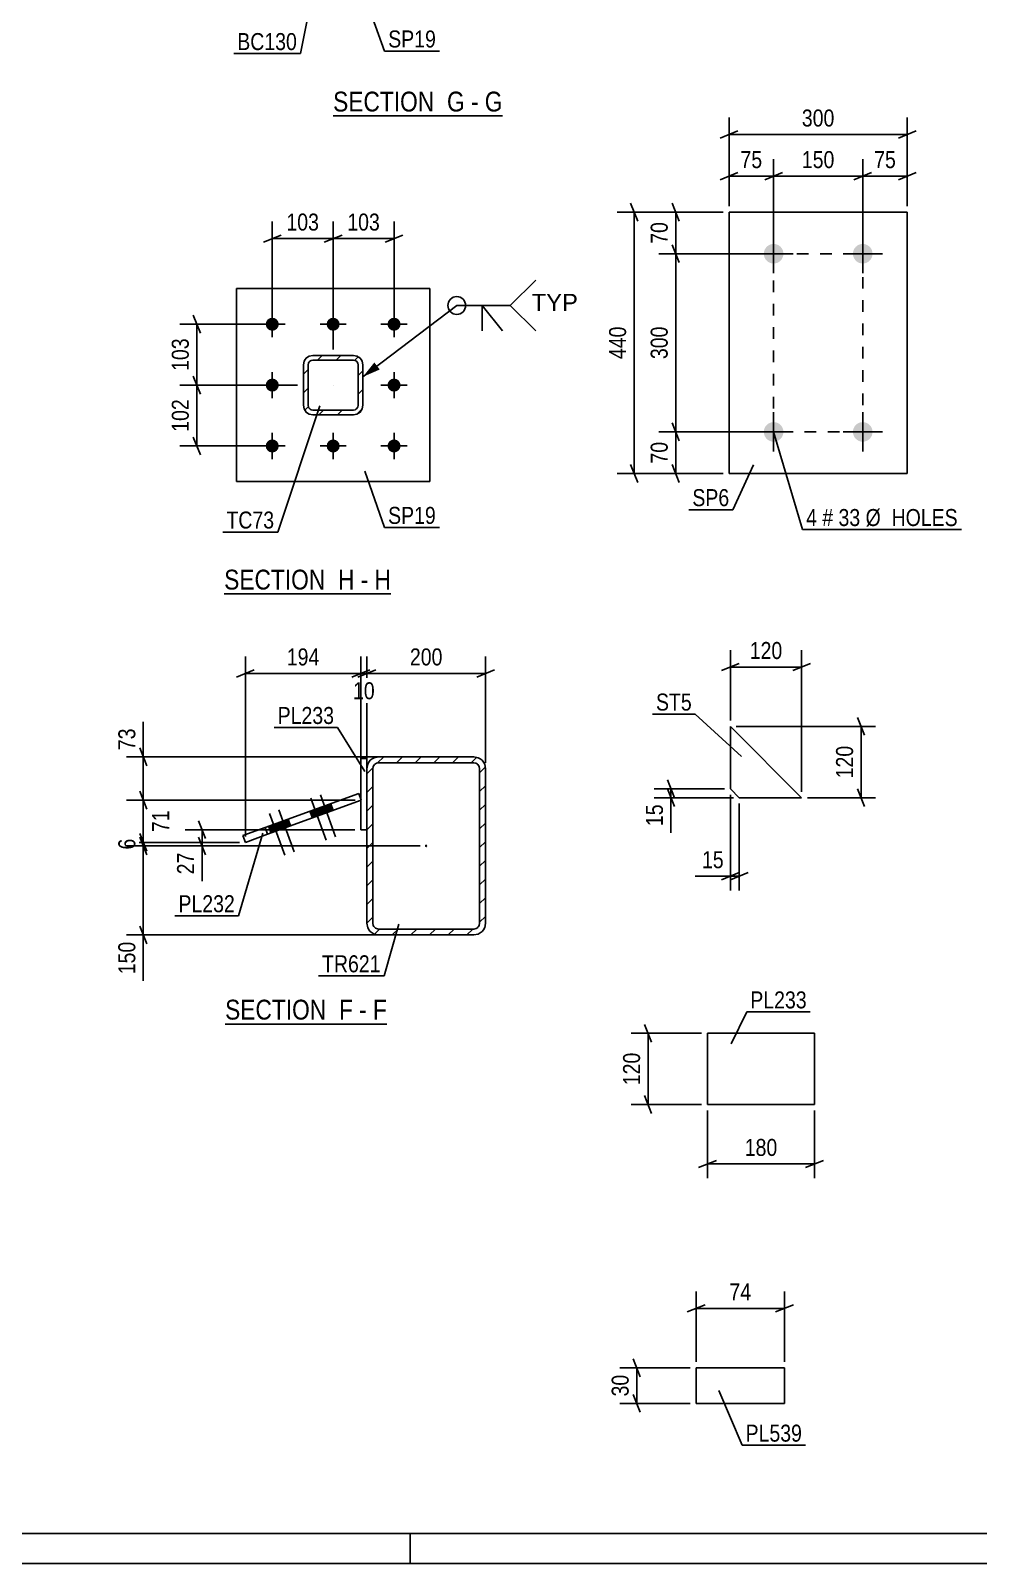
# Model space of a CAD drawing. Header units: millimetres. Extents: x 0 to 1189, y 0 to 841.
# Drawn here: x 285.1 to 444.6, y 0 to 258.1 of the extents above; entities that cross this region are included whole.
import ezdxf

# ---------------------------------------------------------------- set-up
doc = ezdxf.new("R2010")
doc.units = ezdxf.units.MM
doc.linetypes.add('DXK_LINE_DOT2', pattern=[3.9198, 1.9599, -1.9599])
doc.linetypes.add('DXK_LINE_DOT3', pattern=[5.9187, 2.979, -0.9799, 0.9799, -0.9799])
doc.styles.add('Arial', font='ARIAL.TTF', dxfattribs={"height": 0.2})
doc.styles.add('Arial Narrow', font='ARIALN.TTF', dxfattribs={"height": 0.2})

# ---------------------------------------------------------------- blocks, each defined once
blk = doc.blocks.new('Unknown-814734972-1132')
at = {"color": 5, "linetype": 'Continuous'}
for p, q in [((5, 5), (1184, 5)), ((349, 0), (349, 5)), ((0, 0), (1189, 0))]:
    blk.add_line(p, q, dxfattribs=at)
blk = doc.blocks.new('Unknown-814734972-20 - 2214')
at = {"color": 6, "linetype": 'Continuous'}
blk.add_line((336.02, 243.71), (364.53, 243.71), dxfattribs=at)
at = {"color": 0, "linetype": 'Continuous'}
blk.add_wipeout([(354.13, 244.46), (354.13, 247.96), (336.02, 247.96), (336.02, 244.46)], dxfattribs=at)
at = {"color": 7, "linetype": 'Continuous', "style": 'Arial Narrow'}
blk.add_text('SECTION ', height=3.34, dxfattribs=at).set_placement((336.02, 244.46))
at = {"color": 0, "linetype": 'Continuous'}
blk.add_wipeout([(358.17, 244.46), (358.17, 247.96), (355.18, 247.96), (355.18, 244.46)], dxfattribs=at)
at = {"color": 7, "linetype": 'Continuous', "style": 'Arial Narrow'}
blk.add_text('G', height=3.34, dxfattribs=at).set_placement((355.18, 244.46))
at = {"color": 0, "linetype": 'Continuous'}
blk.add_wipeout([(360.49, 244.46), (360.49, 247.96), (359.22, 247.96), (359.22, 244.46)], dxfattribs=at)
blk.add_wipeout([(364.53, 244.46), (364.53, 247.96), (361.54, 247.96), (361.54, 244.46)], dxfattribs=at)
at = {"color": 7, "linetype": 'Continuous', "style": 'Arial Narrow'}
for s, p in [('G', (361.54, 244.46)), ('-', (359.22, 244.46))]:
    blk.add_text(s, height=3.34, dxfattribs=at).set_placement(p)
blk = doc.blocks.new('Unknown-814734972-21 - 1928')
at = {"color": 6, "linetype": 'Continuous'}
blk.add_line((317.68, 163.22), (345.75, 163.22), dxfattribs=at)
at = {"color": 0, "linetype": 'Continuous'}
blk.add_wipeout([(335.79, 163.97), (335.79, 167.47), (317.68, 167.47), (317.68, 163.97)], dxfattribs=at)
at = {"color": 7, "linetype": 'Continuous', "style": 'Arial Narrow'}
blk.add_text('SECTION ', height=3.34, dxfattribs=at).set_placement((317.68, 163.97))
at = {"color": 0, "linetype": 'Continuous'}
blk.add_wipeout([(339.6, 163.97), (339.6, 167.47), (336.84, 167.47), (336.84, 163.97)], dxfattribs=at)
at = {"color": 7, "linetype": 'Continuous', "style": 'Arial Narrow'}
blk.add_text('H', height=3.34, dxfattribs=at).set_placement((336.84, 163.97))
at = {"color": 0, "linetype": 'Continuous'}
blk.add_wipeout([(341.93, 163.97), (341.93, 167.47), (340.65, 167.47), (340.65, 163.97)], dxfattribs=at)
blk.add_wipeout([(345.75, 163.97), (345.75, 167.47), (342.98, 167.47), (342.98, 163.97)], dxfattribs=at)
at = {"color": 7, "linetype": 'Continuous', "style": 'Arial Narrow'}
for s, p in [('-', (340.65, 163.97)), ('H', (342.98, 163.97))]:
    blk.add_text(s, height=3.34, dxfattribs=at).set_placement(p)
blk = doc.blocks.new('Unknown-814734972-34 - 37084')
at = {"color": 6, "linetype": 'Continuous'}
blk.add_line((317.84, 90.81), (345.06, 90.81), dxfattribs=at)
at = {"color": 0, "linetype": 'Continuous'}
blk.add_wipeout([(335.95, 91.56), (335.95, 95.06), (317.84, 95.06), (317.84, 91.56)], dxfattribs=at)
at = {"color": 7, "linetype": 'Continuous', "style": 'Arial Narrow'}
blk.add_text('SECTION ', height=3.34, dxfattribs=at).set_placement((317.84, 91.56))
at = {"color": 0, "linetype": 'Continuous'}
blk.add_wipeout([(339.34, 91.56), (339.34, 95.06), (337, 95.06), (337, 91.56)], dxfattribs=at)
blk.add_wipeout([(341.67, 91.56), (341.67, 95.06), (340.39, 95.06), (340.39, 91.56)], dxfattribs=at)
at = {"color": 7, "linetype": 'Continuous', "style": 'Arial Narrow'}
blk.add_text('F', height=3.34, dxfattribs=at).set_placement((337, 91.56))
at = {"color": 0, "linetype": 'Continuous'}
blk.add_wipeout([(345.06, 91.56), (345.06, 95.06), (342.72, 95.06), (342.72, 91.56)], dxfattribs=at)
at = {"color": 7, "linetype": 'Continuous', "style": 'Arial Narrow'}
for s, p in [('-', (340.39, 91.56)), ('F', (342.72, 91.56))]:
    blk.add_text(s, height=3.34, dxfattribs=at).set_placement(p)
blk = doc.blocks.new('Bolt-814734972-1941 - 1928')
at = {"linetype": 'Continuous'}
for points in [[(325.77, 207.54, -1), (325.77, 209.74, -1)], [(336.02, 207.54, -1), (336.02, 209.74, -1)], [(346.27, 207.54, -1), (346.27, 209.74, -1)], [(325.77, 197.29, -1), (325.77, 199.49, -1)], [(346.27, 197.29, -1), (346.27, 199.49, -1)], [(325.77, 187.04, -1), (325.77, 189.24, -1)], [(336.02, 187.04, -1), (336.02, 189.24, -1)], [(346.27, 187.04, -1), (346.27, 189.24, -1)]]:
    blk.add_hatch(color=1, dxfattribs=at).paths.add_polyline_path(points)
at = {"color": 1, "linetype": 'Continuous'}
for p, q in [((325.77, 210.84), (325.77, 206.44)), ((336.02, 210.84), (336.02, 206.44)), ((346.27, 210.84), (346.27, 206.44)), ((327.97, 208.64), (323.57, 208.64)), ((338.22, 208.64), (333.82, 208.64)), ((348.47, 208.64), (344.07, 208.64)), ((325.77, 200.59), (325.77, 196.19)), ((346.27, 200.59), (346.27, 196.19)), ((327.97, 198.39), (323.57, 198.39)), ((348.47, 198.39), (344.07, 198.39)), ((325.77, 190.34), (325.77, 185.94)), ((336.02, 190.34), (336.02, 185.94)), ((346.27, 190.34), (346.27, 185.94)), ((327.97, 188.14), (323.57, 188.14)), ((338.22, 188.14), (333.82, 188.14)), ((348.47, 188.14), (344.07, 188.14))]:
    blk.add_line(p, q, dxfattribs=at)
blk = doc.blocks.new('Part-814734972-2082 - 1928')
at = {"linetype": 'Continuous'}
h = blk.add_hatch(dxfattribs=at)
h.set_pattern_fill('', scale=0.7, style=0, pattern_type=0)
h.set_pattern_definition([(45, (340.0335, 193.5148), (-1.57154, 1.57154), [])])
h.paths.add_polyline_path([(339.42, 193.39), (340.03, 193.51), (340.55, 193.86), (340.9, 194.38), (341.02, 194.99), (341.02, 201.79), (340.9, 202.41), (340.55, 202.92), (340.03, 203.27), (339.42, 203.39), (332.62, 203.39), (332.01, 203.27), (331.49, 202.92), (331.14, 202.41), (331.02, 201.79), (331.02, 194.99), (331.14, 194.38), (331.49, 193.86), (332.01, 193.51), (332.62, 193.39)])
h.paths.add_polyline_path([(332.62, 194.19), (332.32, 194.25), (332.06, 194.43), (331.88, 194.69), (331.82, 194.99), (331.82, 201.79), (331.88, 202.1), (332.06, 202.36), (332.32, 202.53), (332.62, 202.59), (339.42, 202.59), (339.73, 202.53), (339.99, 202.36), (340.16, 202.1), (340.22, 201.79), (340.22, 194.99), (340.16, 194.69), (339.99, 194.43), (339.73, 194.25), (339.42, 194.19)])
at = {"color": 7, "linetype": 'DXK_LINE_DOT2'}
for p, q in [((331.02, 201.79), (331.14, 202.41)), ((331.02, 194.99), (331.02, 201.79)), ((331.88, 202.1), (331.82, 201.79)), ((331.82, 194.99), (331.82, 201.79)), ((332.01, 203.27), (332.62, 203.39)), ((332.62, 202.59), (332.32, 202.53)), ((332.62, 203.39), (339.42, 203.39)), ((332.62, 202.59), (339.42, 202.59)), ((339.42, 203.39), (340.03, 203.27)), ((339.73, 202.53), (339.42, 202.59)), ((340.22, 201.79), (340.16, 202.1)), ((340.22, 194.99), (340.22, 201.79)), ((340.9, 202.41), (341.02, 201.79)), ((341.02, 194.99), (341.02, 201.79)), ((331.14, 194.38), (331.02, 194.99)), ((331.82, 194.99), (331.88, 194.69)), ((332.32, 194.25), (332.62, 194.19)), ((332.62, 194.19), (339.42, 194.19)), ((339.42, 194.19), (339.73, 194.25)), ((340.16, 194.69), (340.22, 194.99)), ((341.02, 194.99), (340.9, 194.38)), ((332.62, 193.39), (332.01, 193.51)), ((332.62, 193.39), (339.42, 193.39)), ((340.03, 193.51), (339.42, 193.39))]:
    blk.add_line(p, q, dxfattribs=at)
at = {"color": 2, "linetype": 'Continuous'}
for p, q in [((331.14, 202.41), (331.02, 201.79)), ((331.02, 194.99), (331.02, 201.79)), ((331.82, 201.79), (331.88, 202.1)), ((331.82, 194.99), (331.82, 201.79)), ((332.62, 203.39), (332.01, 203.27)), ((332.32, 202.53), (332.62, 202.59)), ((332.62, 203.39), (339.42, 203.39)), ((332.62, 202.59), (339.42, 202.59)), ((340.03, 203.27), (339.42, 203.39)), ((339.42, 202.59), (339.73, 202.53)), ((340.16, 202.1), (340.22, 201.79)), ((340.22, 194.99), (340.22, 201.79)), ((341.02, 201.79), (340.9, 202.41)), ((341.02, 194.99), (341.02, 201.79)), ((331.02, 194.99), (331.14, 194.38)), ((331.88, 194.69), (331.82, 194.99)), ((332.62, 194.19), (332.32, 194.25)), ((332.62, 194.19), (339.42, 194.19)), ((339.73, 194.25), (339.42, 194.19)), ((340.22, 194.99), (340.16, 194.69)), ((340.9, 194.38), (341.02, 194.99)), ((332.01, 193.51), (332.62, 193.39)), ((332.62, 193.39), (339.42, 193.39)), ((339.42, 193.39), (340.03, 193.51))]:
    blk.add_line(p, q, dxfattribs=at)
at = {"color": 7, "linetype": 'DXK_LINE_DOT3'}
blk.add_line((336.02, 198.39), (336.02, 198.39), dxfattribs=at)
at = {"color": 7, "linetype": 'DXK_LINE_DOT2'}
for centre, radius, start, end in [((332.62, 201.79), 1.6, 112.5, 157.5), ((332.62, 201.79), 0.8, 112.5, 157.5), ((339.42, 201.79), 0.8, 22.5, 67.5), ((339.42, 201.79), 1.6, 22.5, 67.5), ((332.62, 194.99), 1.6, 202.5, 247.5), ((332.62, 194.99), 0.8, 202.5, 247.5), ((339.42, 194.99), 0.8, 292.5, 337.5), ((339.42, 194.99), 1.6, 292.5, 337.5)]:
    blk.add_arc(centre, radius, start, end, dxfattribs=at)
at = {"color": 2, "linetype": 'Continuous'}
for centre, radius, start, end in [((332.62, 201.79), 1.6, 112.5, 157.5), ((332.62, 201.79), 0.8, 112.5, 157.5), ((339.42, 201.79), 0.8, 22.5, 67.5), ((339.42, 201.79), 1.6, 22.5, 67.5), ((332.62, 194.99), 1.6, 202.5, 247.5), ((332.62, 194.99), 0.8, 202.5, 247.5), ((339.42, 194.99), 0.8, 292.5, 337.5), ((339.42, 194.99), 1.6, 292.5, 337.5)]:
    blk.add_arc(centre, radius, start, end, dxfattribs=at)
blk = doc.blocks.new('Part-814734972-2054 - 1928')
at = {"color": 2, "linetype": 'Continuous'}
for p, q in [((352.27, 214.64), (319.77, 214.64)), ((319.77, 214.64), (319.77, 182.14)), ((352.27, 214.64), (352.27, 182.14)), ((352.27, 182.14), (319.77, 182.14))]:
    blk.add_line(p, q, dxfattribs=at)
blk = doc.blocks.new('Part-814734972-37217 - 37084')
at = {"linetype": 'Continuous'}
h = blk.add_hatch(dxfattribs=at)
h.set_pattern_fill('', scale=0.7, style=0, pattern_type=0)
h.set_pattern_definition([(45, (341.6846, 107.798), (-1.57154, 1.57154), [])])
h.paths.add_polyline_path([(341.68, 133.8), (341.68, 107.8), (341.84, 107.03), (342.27, 106.38), (342.92, 105.95), (343.68, 105.8), (359.68, 105.8), (360.45, 105.95), (361.1, 106.38), (361.53, 107.03), (361.68, 107.8), (361.68, 133.8), (361.53, 134.56), (361.1, 135.21), (360.45, 135.65), (359.68, 135.8), (343.68, 135.8), (342.92, 135.65), (342.27, 135.21), (341.84, 134.56)])
h.paths.add_polyline_path([(342.98, 134.51), (343.3, 134.72), (343.68, 134.8), (359.68, 134.8), (360.07, 134.72), (360.39, 134.51), (360.61, 134.18), (360.68, 133.8), (360.68, 107.8), (360.61, 107.42), (360.39, 107.09), (360.07, 106.87), (359.68, 106.8), (343.68, 106.8), (343.3, 106.87), (342.98, 107.09), (342.76, 107.42), (342.68, 107.8), (342.68, 133.8), (342.76, 134.18)])
blk.add_hatch(color=30, dxfattribs=at).paths.add_polyline_path([(351.68, 120.7, -1), (351.68, 120.9, -1)])
at = {"color": 2, "linetype": 'Continuous'}
for p, q in [((341.84, 134.56), (341.68, 133.8)), ((343.68, 135.8), (342.92, 135.65)), ((343.3, 134.72), (343.68, 134.8)), ((343.68, 135.8), (359.68, 135.8)), ((343.68, 134.8), (359.68, 134.8)), ((360.45, 135.65), (359.68, 135.8)), ((359.68, 134.8), (360.07, 134.72)), ((361.68, 133.8), (361.53, 134.56)), ((341.68, 107.8), (341.68, 133.8)), ((342.68, 133.8), (342.76, 134.18)), ((342.68, 107.8), (342.68, 133.8)), ((360.61, 134.18), (360.68, 133.8)), ((360.68, 107.8), (360.68, 133.8)), ((361.68, 107.8), (361.68, 133.8)), ((341.68, 107.8), (341.84, 107.03)), ((342.76, 107.42), (342.68, 107.8)), ((342.92, 105.95), (343.68, 105.8)), ((343.68, 106.8), (343.3, 106.87)), ((343.68, 106.8), (359.68, 106.8)), ((360.07, 106.87), (359.68, 106.8)), ((359.68, 105.8), (360.45, 105.95)), ((360.68, 107.8), (360.61, 107.42)), ((361.53, 107.03), (361.68, 107.8)), ((343.68, 105.8), (359.68, 105.8))]:
    blk.add_line(p, q, dxfattribs=at)
at = {"color": 7, "linetype": 'DXK_LINE_DOT3'}
blk.add_line((351.68, 120.8), (351.68, 120.8), dxfattribs=at)
at = {"color": 30, "linetype": 'DXK_LINE_DOT3'}
blk.add_line((351.68, 120.8), (351.68, 120.8), dxfattribs=at)
at = {"color": 30, "linetype": 'Continuous'}
blk.add_circle((351.68, 120.8), 0.1, dxfattribs=at)
at = {"color": 2, "linetype": 'Continuous'}
for centre, radius, start, end in [((343.68, 133.8), 2, 112.5, 157.5), ((343.68, 133.8), 1, 112.5, 157.5), ((359.68, 133.8), 1, 22.5, 67.5), ((359.68, 133.8), 2, 22.5, 67.5), ((343.68, 107.8), 2, 202.5, 247.5), ((343.68, 107.8), 1, 202.5, 247.5), ((359.68, 107.8), 1, 292.5, 337.5), ((359.68, 107.8), 2, 292.5, 337.5)]:
    blk.add_arc(centre, radius, start, end, dxfattribs=at)
blk = doc.blocks.new('Part-814734972-37177 - 37084')
at = {"color": 2, "linetype": 'Continuous'}
for p, q in [((341.68, 135.53), (340.68, 135.53)), ((340.68, 135.53), (340.68, 123.53)), ((341.68, 133.8), (341.68, 135.53)), ((340.68, 123.53), (341.68, 123.53))]:
    blk.add_line(p, q, dxfattribs=at)
at = {"color": 7, "linetype": 'DXK_LINE_DOT2'}
blk.add_line((341.68, 123.53), (341.68, 133.8), dxfattribs=at)
blk = doc.blocks.new('Part-814734972-37223 - 37084')
at = {"color": 2, "linetype": 'Continuous'}
for p, q in [((324.56, 123.89), (340.32, 129.62)), ((340.32, 129.62), (340.74, 128.49)), ((340.74, 128.49), (324.98, 122.76)), ((320.84, 122.53), (324.56, 123.89)), ((324.98, 122.76), (324.56, 123.89)), ((321.25, 121.4), (320.84, 122.53)), ((324.98, 122.76), (321.25, 121.4))]:
    blk.add_line(p, q, dxfattribs=at)
at = {"color": 7, "linetype": 'DXK_LINE_DOT2'}
blk.add_line((336.04, 126.78), (335.63, 127.91), dxfattribs=at)
blk = doc.blocks.new('Bolt-814734972-37251 - 37084')
at = {"linetype": 'Continuous'}
for points in [[(332.52, 125.5), (334.21, 126.12), (333.8, 127.25), (332.11, 126.63)], [(334.11, 126.08), (335.81, 126.7), (335.4, 127.83), (333.7, 127.21)], [(325.56, 122.97), (327.25, 123.59), (326.84, 124.71), (325.15, 124.1)], [(327.15, 123.55), (328.84, 124.17), (328.43, 125.29), (326.74, 124.68)]]:
    blk.add_hatch(color=1, dxfattribs=at).paths.add_polyline_path(points)
at = {"color": 1, "linetype": 'Continuous'}
for p, q in [((333.87, 129.4), (336.43, 122.35)), ((326.9, 126.87), (329.47, 119.82)), ((332.11, 126.63), (332.52, 125.5)), ((332.27, 128.82), (334.84, 121.77)), ((333.7, 127.21), (334.11, 126.08)), ((333.8, 127.25), (334.21, 126.12)), ((335.4, 127.83), (335.81, 126.7)), ((325.15, 124.1), (325.56, 122.97)), ((325.31, 126.28), (327.87, 119.24)), ((326.74, 124.68), (327.15, 123.55)), ((326.84, 124.71), (327.25, 123.59)), ((328.43, 125.29), (328.84, 124.17))]:
    blk.add_line(p, q, dxfattribs=at)
blk = doc.blocks.new('Part-814734972-31524 - 31523')
at = {"color": 2, "linetype": 'Continuous'}
for p, q in [((402.66, 183.51), (402.66, 227.51)), ((402.66, 227.51), (432.66, 227.51)), ((432.66, 227.51), (432.66, 183.51)), ((432.66, 183.51), (402.66, 183.51))]:
    blk.add_line(p, q, dxfattribs=at)
blk = doc.blocks.new('Bolt-814734972-31525 - 31523')
at = {"linetype": 'Continuous'}
for points in [[(410.16, 222.16, -1), (410.16, 218.86, -1)], [(425.16, 222.16, -1), (425.16, 218.86, -1)], [(410.16, 192.16, -1), (410.16, 188.86, -1)], [(425.16, 192.16, -1), (425.16, 188.86, -1)]]:
    blk.add_hatch(color=1, dxfattribs=at).paths.add_polyline_path(points)
at = {"color": 1, "linetype": 'Continuous'}
for p, q in [((410.16, 223.81), (410.16, 217.21)), ((425.16, 223.81), (425.16, 217.21)), ((406.86, 220.51), (413.46, 220.51)), ((421.86, 220.51), (428.46, 220.51)), ((410.16, 193.81), (410.16, 187.21)), ((425.16, 193.81), (425.16, 187.21)), ((406.86, 190.51), (413.46, 190.51)), ((421.86, 190.51), (428.46, 190.51))]:
    blk.add_line(p, q, dxfattribs=at)
blk = doc.blocks.new('Part-814734972-31542 - 31541')
at = {"color": 2, "linetype": 'Continuous'}
for p, q in [((402.88, 140.92), (402.88, 130.42)), ((402.88, 140.92), (414.88, 128.92)), ((402.88, 130.42), (404.38, 128.92)), ((404.38, 128.92), (414.88, 128.92))]:
    blk.add_line(p, q, dxfattribs=at)
blk = doc.blocks.new('Part-814734972-31580 - 31579')
at = {"color": 2, "linetype": 'Continuous'}
for p, q in [((399.03, 77.25), (399.03, 89.25)), ((399.03, 89.25), (417.05, 89.25)), ((417.05, 89.25), (417.05, 77.25)), ((417.05, 77.25), (399.03, 77.25))]:
    blk.add_line(p, q, dxfattribs=at)
blk = doc.blocks.new('Part-814734972-31610 - 31609')
at = {"color": 2, "linetype": 'Continuous'}
for p, q in [((397.11, 32.93), (397.11, 26.93)), ((397.11, 32.93), (411.99, 32.93)), ((411.99, 32.93), (411.99, 26.93)), ((397.11, 26.93), (411.99, 26.93))]:
    blk.add_line(p, q, dxfattribs=at)
blk = doc.blocks.new('Rectangle-814734972-34074 - 31523')
at = {"color": 1, "linetype": 'DXK_LINE_DOT2'}
blk.add_lwpolyline([(410.16, 220.51), (425.16, 220.51), (425.16, 190.51), (410.16, 190.51), (410.16, 220.51)], close=True, dxfattribs=at)
blk = doc.blocks.new('StraightDimension-814734972-28722 - 1928')
at = {"color": 7, "linetype": 'Continuous'}
for p, q in [((325.77, 209.64), (325.77, 225.91)), ((336.02, 204.39), (336.02, 225.91)), ((324.27, 222.46), (327.27, 223.66)), ((325.77, 223.06), (336.02, 223.06)), ((337.52, 223.66), (334.52, 222.46))]:
    blk.add_line(p, q, dxfattribs=at)
at = {"color": 0}
blk.add_wipeout([(334.24, 223.81), (334.24, 228.01), (327.55, 228.01), (327.55, 223.81)], dxfattribs=at)
at = {"color": 3, "style": 'Arial Narrow'}
blk.add_text('103', height=2.863, dxfattribs=at).set_placement((328.15, 224.41))
blk = doc.blocks.new('StraightDimension-814734972-28714 - 1928')
at = {"color": 7, "linetype": 'Continuous'}
for p, q in [((312.47, 210.14), (313.67, 207.14)), ((324.77, 208.64), (310.22, 208.64)), ((313.07, 198.39), (313.07, 208.64)), ((313.67, 196.89), (312.47, 199.89)), ((330.02, 198.39), (310.22, 198.39))]:
    blk.add_line(p, q, dxfattribs=at)
at = {"color": 0}
blk.add_wipeout([(312.32, 206.86), (308.12, 206.86), (308.12, 200.18), (312.32, 200.18)], dxfattribs=at)
at = {"color": 3, "style": 'Arial Narrow'}
blk.add_text('103', height=2.863, rotation=90.0002, dxfattribs=at).set_placement((311.72, 200.78))
blk = doc.blocks.new('StraightDimension-814734972-28715 - 1928')
at = {"color": 7, "linetype": 'Continuous'}
for p, q in [((312.47, 199.89), (313.67, 196.89)), ((330.02, 198.39), (310.22, 198.39)), ((313.07, 188.14), (313.07, 198.39)), ((313.67, 186.64), (312.47, 189.64)), ((324.77, 188.14), (310.22, 188.14))]:
    blk.add_line(p, q, dxfattribs=at)
at = {"color": 0}
blk.add_wipeout([(312.32, 196.61), (308.12, 196.61), (308.12, 189.93), (312.32, 189.93)], dxfattribs=at)
at = {"color": 3, "style": 'Arial Narrow'}
blk.add_text('102', height=2.863, rotation=90.0002, dxfattribs=at).set_placement((311.72, 190.53))
blk = doc.blocks.new('StraightDimension-814734972-28721 - 1928')
at = {"color": 7, "linetype": 'Continuous'}
for p, q in [((336.02, 204.39), (336.02, 225.91)), ((346.27, 209.64), (346.27, 225.91)), ((334.52, 222.46), (337.52, 223.66)), ((336.02, 223.06), (346.27, 223.06)), ((347.77, 223.66), (344.77, 222.46))]:
    blk.add_line(p, q, dxfattribs=at)
at = {"color": 0}
blk.add_wipeout([(344.49, 223.81), (344.49, 228.01), (337.8, 228.01), (337.8, 223.81)], dxfattribs=at)
at = {"color": 3, "style": 'Arial Narrow'}
blk.add_text('103', height=2.863, dxfattribs=at).set_placement((338.4, 224.41))
blk = doc.blocks.new('StraightDimension-814734972-37432 - 37084')
at = {"color": 7, "linetype": 'Continuous'}
for p, q in [((303.47, 137.3), (304.67, 134.3)), ((348.58, 135.8), (301.22, 135.8)), ((304.07, 128.49), (304.07, 135.8)), ((304.67, 126.99), (303.47, 129.99)), ((339.74, 128.49), (301.22, 128.49))]:
    blk.add_line(p, q, dxfattribs=at)
at = {"color": 0}
blk.add_wipeout([(303.32, 141.18), (299.12, 141.18), (299.12, 136.32), (303.32, 136.32)], dxfattribs=at)
at = {"color": 7, "linetype": 'Continuous'}
blk.add_line((304.07, 135.8), (304.07, 141.7), dxfattribs=at)
blk.add_line((304.07, 135.8), (304.07, 141.7), dxfattribs=at)
at = {"color": 3, "style": 'Arial Narrow'}
blk.add_text('73', height=2.863, rotation=90.0002, dxfattribs=at).set_placement((302.72, 136.92))
blk = doc.blocks.new('StraightDimension-814734972-37299 - 37084')
at = {"color": 7, "linetype": 'Continuous'}
for p, q in [((341.68, 134.8), (341.68, 152.69)), ((361.68, 134.8), (361.68, 152.69)), ((343.18, 150.44), (340.18, 149.24)), ((341.68, 149.84), (361.68, 149.84)), ((360.18, 149.24), (363.18, 150.44))]:
    blk.add_line(p, q, dxfattribs=at)
at = {"color": 0}
blk.add_wipeout([(355.03, 150.59), (355.03, 154.79), (348.34, 154.79), (348.34, 150.59)], dxfattribs=at)
at = {"color": 3, "style": 'Arial Narrow'}
blk.add_text('200', height=2.863, dxfattribs=at).set_placement((348.94, 151.19))
blk = doc.blocks.new('StraightDimension-814734972-37300 - 37084')
at = {"color": 7, "linetype": 'Continuous'}
for p, q in [((339.18, 149.24), (342.18, 150.44)), ((343.18, 150.44), (340.18, 149.24)), ((340.68, 129.63), (340.68, 152.24)), ((340.68, 149.84), (341.68, 149.84)), ((341.68, 134.8), (341.68, 152.24))]:
    blk.add_line(p, q, dxfattribs=at)
at = {"color": 0}
blk.add_wipeout([(343.61, 144.89), (343.61, 149.09), (338.76, 149.09), (338.76, 144.89)], dxfattribs=at)
at = {"color": 3, "style": 'Arial Narrow'}
blk.add_text('10', height=2.863, dxfattribs=at).set_placement((339.36, 145.49))
blk = doc.blocks.new('StraightDimension-814734972-37301 - 37084')
at = {"color": 7, "linetype": 'Continuous'}
for p, q in [((321.25, 122.4), (321.25, 152.69)), ((340.68, 129.63), (340.68, 152.69)), ((322.75, 150.44), (319.75, 149.24)), ((321.25, 149.84), (340.68, 149.84)), ((339.18, 149.24), (342.18, 150.44))]:
    blk.add_line(p, q, dxfattribs=at)
at = {"color": 0}
blk.add_wipeout([(334.31, 150.59), (334.31, 154.79), (327.62, 154.79), (327.62, 150.59)], dxfattribs=at)
at = {"color": 3, "style": 'Arial Narrow'}
blk.add_text('194', height=2.863, dxfattribs=at).set_placement((328.22, 151.19))
blk = doc.blocks.new('StraightDimension-814734972-37433 - 37084')
at = {"color": 7, "linetype": 'Continuous'}
for p, q in [((303.47, 129.99), (304.67, 126.99)), ((339.74, 128.49), (301.67, 128.49)), ((304.07, 121.4), (304.07, 128.49)), ((320.25, 121.4), (301.67, 121.4)), ((304.67, 119.9), (303.47, 122.9))]:
    blk.add_line(p, q, dxfattribs=at)
at = {"color": 0}
blk.add_wipeout([(309.02, 127.38), (304.82, 127.38), (304.82, 122.52), (309.02, 122.52)], dxfattribs=at)
at = {"color": 3, "style": 'Arial Narrow'}
blk.add_text('71', height=2.863, rotation=90.0002, dxfattribs=at).set_placement((308.42, 123.12))
blk = doc.blocks.new('StraightDimension-814734972-37434 - 37084')
at = {"color": 7, "linetype": 'Continuous'}
for p, q in [((320.25, 121.4), (301.22, 121.4)), ((303.47, 122.9), (304.67, 119.9)), ((304.67, 119.3), (303.47, 122.3)), ((304.07, 120.8), (304.07, 121.4)), ((350.68, 120.8), (301.22, 120.8))]:
    blk.add_line(p, q, dxfattribs=at)
at = {"color": 0}
blk.add_wipeout([(303.32, 122.61), (299.12, 122.61), (299.12, 119.59), (303.32, 119.59)], dxfattribs=at)
at = {"color": 3, "style": 'Arial Narrow'}
blk.add_text('6', height=2.86, rotation=90.0002, dxfattribs=at).set_placement((302.72, 120.19))
blk = doc.blocks.new('StraightDimension-814734972-37435 - 37084')
at = {"color": 7, "linetype": 'Continuous'}
for p, q in [((304.67, 119.3), (303.47, 122.3)), ((350.68, 120.8), (301.22, 120.8)), ((304.07, 105.8), (304.07, 120.8)), ((303.47, 107.3), (304.67, 104.3)), ((345.49, 105.8), (301.22, 105.8))]:
    blk.add_line(p, q, dxfattribs=at)
at = {"color": 0}
blk.add_wipeout([(303.32, 105.27), (299.12, 105.27), (299.12, 98.59), (303.32, 98.59)], dxfattribs=at)
at = {"color": 7, "linetype": 'Continuous'}
blk.add_line((304.07, 105.8), (304.07, 98.06), dxfattribs=at)
blk.add_line((304.07, 105.8), (304.07, 98.06), dxfattribs=at)
at = {"color": 3, "style": 'Arial Narrow'}
blk.add_text('150', height=2.863, rotation=90.0002, dxfattribs=at).set_placement((302.72, 99.19))
blk = doc.blocks.new('StraightDimension-814734972-37531 - 37084')
at = {"color": 7, "linetype": 'Continuous'}
for p, q in [((313.36, 125.03), (314.56, 122.03)), ((339.68, 123.53), (311.11, 123.53)), ((314.56, 119.3), (313.36, 122.3)), ((313.96, 120.8), (313.96, 123.53)), ((350.68, 120.8), (311.11, 120.8))]:
    blk.add_line(p, q, dxfattribs=at)
at = {"color": 0}
blk.add_wipeout([(313.21, 120.27), (309.01, 120.27), (309.01, 115.42), (313.21, 115.42)], dxfattribs=at)
at = {"color": 7, "linetype": 'Continuous'}
blk.add_line((313.96, 120.8), (313.96, 114.89), dxfattribs=at)
blk.add_line((313.96, 120.8), (313.96, 114.89), dxfattribs=at)
at = {"color": 3, "style": 'Arial Narrow'}
blk.add_text('27', height=2.863, rotation=90.0002, dxfattribs=at).set_placement((312.61, 116.02))
blk = doc.blocks.new('StraightDimension-814734972-31957 - 31523')
at = {"color": 7, "linetype": 'Continuous'}
for p, q in [((393.08, 192.01), (394.28, 189.01)), ((409.16, 190.51), (390.83, 190.51)), ((393.68, 183.51), (393.68, 190.51)), ((401.66, 183.51), (390.83, 183.51)), ((394.28, 182.01), (393.08, 185.01))]:
    blk.add_line(p, q, dxfattribs=at)
at = {"color": 0}
blk.add_wipeout([(392.93, 189.44), (388.73, 189.44), (388.73, 184.58), (392.93, 184.58)], dxfattribs=at)
at = {"color": 3, "style": 'Arial Narrow'}
blk.add_text('70', height=2.863, rotation=90.0002, dxfattribs=at).set_placement((392.33, 185.18))
blk = doc.blocks.new('StraightDimension-814734972-31955 - 31523')
at = {"color": 7, "linetype": 'Continuous'}
for p, q in [((401.66, 227.51), (390.83, 227.51)), ((393.08, 229.01), (394.28, 226.01)), ((393.68, 220.51), (393.68, 227.51)), ((394.28, 219.01), (393.08, 222.01)), ((409.16, 220.51), (390.83, 220.51))]:
    blk.add_line(p, q, dxfattribs=at)
at = {"color": 0}
blk.add_wipeout([(392.93, 226.44), (388.73, 226.44), (388.73, 221.58), (392.93, 221.58)], dxfattribs=at)
at = {"color": 3, "style": 'Arial Narrow'}
blk.add_text('70', height=2.863, rotation=90.0002, dxfattribs=at).set_placement((392.33, 222.18))
blk = doc.blocks.new('StraightDimension-814734972-31956 - 31523')
at = {"color": 7, "linetype": 'Continuous'}
for p, q in [((394.28, 219.01), (393.08, 222.01)), ((409.16, 220.51), (390.83, 220.51)), ((393.68, 190.51), (393.68, 220.51)), ((393.08, 192.01), (394.28, 189.01)), ((409.16, 190.51), (390.83, 190.51))]:
    blk.add_line(p, q, dxfattribs=at)
at = {"color": 0}
blk.add_wipeout([(392.93, 208.85), (388.73, 208.85), (388.73, 202.17), (392.93, 202.17)], dxfattribs=at)
at = {"color": 3, "style": 'Arial Narrow'}
blk.add_text('300', height=2.863, rotation=90.0002, dxfattribs=at).set_placement((392.33, 202.77))
blk = doc.blocks.new('StraightDimension-814734972-31967 - 31523')
at = {"color": 7, "linetype": 'Continuous'}
for p, q in [((401.66, 227.51), (383.83, 227.51)), ((387.28, 226.01), (386.08, 229.01)), ((386.68, 183.51), (386.68, 227.51)), ((401.66, 183.51), (383.83, 183.51)), ((386.08, 185.01), (387.28, 182.01))]:
    blk.add_line(p, q, dxfattribs=at)
at = {"color": 0}
blk.add_wipeout([(385.93, 208.85), (381.73, 208.85), (381.73, 202.17), (385.93, 202.17)], dxfattribs=at)
at = {"color": 3, "style": 'Arial Narrow'}
blk.add_text('440', height=2.863, rotation=90.0002, dxfattribs=at).set_placement((385.33, 202.77))
blk = doc.blocks.new('StraightDimension-814734972-31971 - 31523')
at = {"color": 7, "linetype": 'Continuous'}
for p, q in [((425.16, 221.51), (425.16, 236.43)), ((432.66, 228.51), (432.66, 236.43)), ((423.66, 232.98), (426.66, 234.18)), ((425.16, 233.58), (432.66, 233.58)), ((434.16, 234.18), (431.16, 232.98))]:
    blk.add_line(p, q, dxfattribs=at)
at = {"color": 0}
blk.add_wipeout([(431.34, 234.33), (431.34, 238.53), (426.48, 238.53), (426.48, 234.33)], dxfattribs=at)
at = {"color": 3, "style": 'Arial Narrow'}
blk.add_text('75', height=2.863, dxfattribs=at).set_placement((427.08, 234.93))
blk = doc.blocks.new('StraightDimension-814734972-31972 - 31523')
at = {"color": 7, "linetype": 'Continuous'}
for p, q in [((410.16, 221.51), (410.16, 236.43)), ((425.16, 221.51), (425.16, 236.43)), ((411.66, 234.18), (408.66, 232.98)), ((410.16, 233.58), (425.16, 233.58)), ((423.66, 232.98), (426.66, 234.18))]:
    blk.add_line(p, q, dxfattribs=at)
at = {"color": 0}
blk.add_wipeout([(421, 234.33), (421, 238.53), (414.31, 238.53), (414.31, 234.33)], dxfattribs=at)
at = {"color": 3, "style": 'Arial Narrow'}
blk.add_text('150', height=2.863, dxfattribs=at).set_placement((414.91, 234.93))
blk = doc.blocks.new('StraightDimension-814734972-31973 - 31523')
at = {"color": 7, "linetype": 'Continuous'}
for p, q in [((402.66, 228.51), (402.66, 236.43)), ((410.16, 221.51), (410.16, 236.43)), ((401.16, 232.98), (404.16, 234.18)), ((402.66, 233.58), (410.16, 233.58)), ((411.66, 234.18), (408.66, 232.98))]:
    blk.add_line(p, q, dxfattribs=at)
at = {"color": 0}
blk.add_wipeout([(408.84, 234.33), (408.84, 238.53), (403.98, 238.53), (403.98, 234.33)], dxfattribs=at)
at = {"color": 3, "style": 'Arial Narrow'}
blk.add_text('75', height=2.863, dxfattribs=at).set_placement((404.58, 234.93))
blk = doc.blocks.new('StraightDimension-814734972-31983 - 31523')
at = {"color": 7, "linetype": 'Continuous'}
for p, q in [((402.66, 228.51), (402.66, 243.43)), ((432.66, 228.51), (432.66, 243.43)), ((404.16, 241.18), (401.16, 239.98)), ((402.66, 240.58), (432.66, 240.58)), ((431.16, 239.98), (434.16, 241.18))]:
    blk.add_line(p, q, dxfattribs=at)
at = {"color": 0}
blk.add_wipeout([(421, 241.33), (421, 245.53), (414.31, 245.53), (414.31, 241.33)], dxfattribs=at)
at = {"color": 3, "style": 'Arial Narrow'}
blk.add_text('300', height=2.863, dxfattribs=at).set_placement((414.91, 241.93))
blk = doc.blocks.new('StraightDimension-814734972-32039 - 31541')
at = {"color": 7, "linetype": 'Continuous'}
for p, q in [((392.28, 131.92), (393.48, 128.92)), ((401.88, 130.42), (390.03, 130.42)), ((393.48, 127.42), (392.28, 130.42)), ((392.88, 128.92), (392.88, 130.42)), ((403.38, 128.92), (390.03, 128.92))]:
    blk.add_line(p, q, dxfattribs=at)
at = {"color": 0}
blk.add_wipeout([(392.13, 128.4), (387.93, 128.4), (387.93, 123.54), (392.13, 123.54)], dxfattribs=at)
at = {"color": 7, "linetype": 'Continuous'}
blk.add_line((392.88, 128.92), (392.88, 123.02), dxfattribs=at)
blk.add_line((392.88, 128.92), (392.88, 123.02), dxfattribs=at)
at = {"color": 3, "style": 'Arial Narrow'}
blk.add_text('15', height=2.863, rotation=90.0002, dxfattribs=at).set_placement((391.53, 124.14))
blk = doc.blocks.new('StraightDimension-814734972-32031 - 31541')
at = {"color": 7, "linetype": 'Continuous'}
for p, q in [((402.88, 129.42), (402.88, 113.3)), ((404.38, 127.92), (404.38, 113.3)), ((401.38, 115.1), (404.38, 116.3)), ((405.88, 116.3), (402.88, 115.1)), ((402.88, 115.7), (404.38, 115.7))]:
    blk.add_line(p, q, dxfattribs=at)
at = {"color": 0}
blk.add_wipeout([(402.35, 116.45), (402.35, 120.65), (397.5, 120.65), (397.5, 116.45)], dxfattribs=at)
at = {"color": 7, "linetype": 'Continuous'}
blk.add_line((402.88, 115.7), (396.97, 115.7), dxfattribs=at)
blk.add_line((402.88, 115.7), (396.97, 115.7), dxfattribs=at)
at = {"color": 3, "style": 'Arial Narrow'}
blk.add_text('15', height=2.863, dxfattribs=at).set_placement((398.1, 117.05))
blk = doc.blocks.new('StraightDimension-814734972-32043 - 31541')
at = {"color": 7, "linetype": 'Continuous'}
for p, q in [((424.28, 142.42), (425.48, 139.42)), ((403.88, 140.92), (427.28, 140.92)), ((424.88, 128.92), (424.88, 140.92)), ((425.48, 127.42), (424.28, 130.42)), ((415.88, 128.92), (427.28, 128.92))]:
    blk.add_line(p, q, dxfattribs=at)
at = {"color": 0}
blk.add_wipeout([(424.13, 138.26), (419.93, 138.26), (419.93, 131.58), (424.13, 131.58)], dxfattribs=at)
at = {"color": 3, "style": 'Arial Narrow'}
blk.add_text('120', height=2.863, rotation=90.0002, dxfattribs=at).set_placement((423.53, 132.18))
blk = doc.blocks.new('StraightDimension-814734972-32035 - 31541')
at = {"color": 7, "linetype": 'Continuous'}
for p, q in [((402.88, 141.92), (402.88, 153.77)), ((414.88, 129.92), (414.88, 153.77)), ((401.38, 150.32), (404.38, 151.52)), ((402.88, 150.92), (414.88, 150.92)), ((416.38, 151.52), (413.38, 150.32))]:
    blk.add_line(p, q, dxfattribs=at)
at = {"color": 0}
blk.add_wipeout([(412.22, 151.67), (412.22, 155.87), (405.54, 155.87), (405.54, 151.67)], dxfattribs=at)
at = {"color": 3, "style": 'Arial Narrow'}
blk.add_text('120', height=2.863, dxfattribs=at).set_placement((406.14, 152.27))
blk = doc.blocks.new('StraightDimension-814734972-32047 - 31579')
at = {"color": 7, "linetype": 'Continuous'}
for p, q in [((388.43, 90.75), (389.63, 87.75)), ((398.03, 89.25), (386.18, 89.25)), ((389.03, 77.25), (389.03, 89.25)), ((389.63, 75.75), (388.43, 78.75)), ((398.03, 77.25), (386.18, 77.25))]:
    blk.add_line(p, q, dxfattribs=at)
at = {"color": 0}
blk.add_wipeout([(388.28, 86.59), (384.08, 86.59), (384.08, 79.91), (388.28, 79.91)], dxfattribs=at)
at = {"color": 3, "style": 'Arial Narrow'}
blk.add_text('120', height=2.863, rotation=90.0002, dxfattribs=at).set_placement((387.68, 80.51))
blk = doc.blocks.new('StraightDimension-814734972-32051 - 31579')
at = {"color": 7, "linetype": 'Continuous'}
for p, q in [((399.03, 76.25), (399.03, 64.85)), ((417.05, 76.25), (417.05, 64.85)), ((400.53, 67.85), (397.53, 66.65)), ((399.03, 67.25), (417.05, 67.25)), ((415.55, 66.65), (418.55, 67.85))]:
    blk.add_line(p, q, dxfattribs=at)
at = {"color": 0}
blk.add_wipeout([(411.38, 68), (411.38, 72.2), (404.7, 72.2), (404.7, 68)], dxfattribs=at)
at = {"color": 3, "style": 'Arial Narrow'}
blk.add_text('180', height=2.863, dxfattribs=at).set_placement((405.3, 68.6))
blk = doc.blocks.new('StraightDimension-814734972-32067 - 31609')
at = {"color": 7, "linetype": 'Continuous'}
for p, q in [((397.11, 33.93), (397.11, 45.78)), ((411.99, 33.93), (411.99, 45.78)), ((398.61, 43.53), (395.61, 42.33)), ((397.11, 42.93), (411.99, 42.93)), ((410.49, 42.33), (413.49, 43.53))]:
    blk.add_line(p, q, dxfattribs=at)
at = {"color": 0}
blk.add_wipeout([(406.98, 43.68), (406.98, 47.88), (402.12, 47.88), (402.12, 43.68)], dxfattribs=at)
at = {"color": 3, "style": 'Arial Narrow'}
blk.add_text('74', height=2.863, dxfattribs=at).set_placement((402.72, 44.28))
blk = doc.blocks.new('StraightDimension-814734972-32063 - 31609')
at = {"color": 7, "linetype": 'Continuous'}
for p, q in [((386.51, 34.43), (387.71, 31.43)), ((396.11, 32.93), (384.26, 32.93)), ((387.11, 26.93), (387.11, 32.93)), ((387.71, 25.43), (386.51, 28.43)), ((396.11, 26.93), (384.26, 26.93))]:
    blk.add_line(p, q, dxfattribs=at)
at = {"color": 0}
blk.add_wipeout([(386.36, 32.36), (382.16, 32.36), (382.16, 27.5), (386.36, 27.5)], dxfattribs=at)
at = {"color": 3, "style": 'Arial Narrow'}
blk.add_text('30', height=2.863, rotation=90.0002, dxfattribs=at).set_placement((385.76, 28.1))
blk = doc.blocks.new('Mark-814734972-2315 - 2214')
at = {"color": 0}
blk.add_wipeout([(353.33, 255.24), (353.33, 258.24), (345.29, 258.24), (345.29, 255.24)], dxfattribs=at)
blk.add_wipeout([(353.33, 255.24), (353.33, 258.24), (345.29, 258.24), (345.29, 255.24)], dxfattribs=at)
at = {"color": 30, "linetype": 'Continuous'}
for p, q in [((341.39, 263.73), (344.69, 254.64)), ((344.69, 254.64), (353.93, 254.64))]:
    blk.add_line(p, q, dxfattribs=at)
at = {"color": 3, "style": 'Arial Narrow'}
blk.add_text('SP19', height=2.863, dxfattribs=at).set_placement((345.29, 255.24))
blk = doc.blocks.new('Mark-814734972-2307 - 2214')
at = {"color": 0}
blk.add_wipeout([(329.92, 254.8), (329.92, 257.8), (319.88, 257.8), (319.88, 254.8)], dxfattribs=at)
blk.add_wipeout([(329.92, 254.8), (329.92, 257.8), (319.88, 257.8), (319.88, 254.8)], dxfattribs=at)
at = {"color": 30, "linetype": 'Continuous'}
for p in [(334.22, 273.01), (319.28, 254.2)]:
    blk.add_line(p, (330.52, 254.2), dxfattribs=at)
at = {"color": 3, "style": 'Arial Narrow'}
blk.add_text('BC130', height=2.863, dxfattribs=at).set_placement((319.88, 254.8))
blk = doc.blocks.new('Mark-814734972-2050 - 1928')
at = {"color": 0}
blk.add_wipeout([(353.31, 175.02), (353.31, 178.02), (345.27, 178.02), (345.27, 175.02)], dxfattribs=at)
blk.add_wipeout([(353.31, 175.02), (353.31, 178.02), (345.27, 178.02), (345.27, 175.02)], dxfattribs=at)
at = {"color": 30, "linetype": 'Continuous'}
for p, q in [((341.36, 183.91), (344.67, 174.42)), ((344.67, 174.42), (353.91, 174.42))]:
    blk.add_line(p, q, dxfattribs=at)
at = {"color": 3, "style": 'Arial Narrow'}
blk.add_text('SP19', height=2.863, dxfattribs=at).set_placement((345.27, 175.02))
blk = doc.blocks.new('Mark-814734972-28561 - 1928')
at = {"color": 0}
blk.add_wipeout([(326.1, 174.24), (326.1, 177.24), (318.06, 177.24), (318.06, 174.24)], dxfattribs=at)
blk.add_wipeout([(326.1, 174.24), (326.1, 177.24), (318.06, 177.24), (318.06, 174.24)], dxfattribs=at)
at = {"color": 30, "linetype": 'Continuous'}
for p in [(333.77, 194.89), (317.46, 173.64)]:
    blk.add_line(p, (326.7, 173.64), dxfattribs=at)
at = {"color": 3, "style": 'Arial Narrow'}
blk.add_text('TC73', height=2.863, dxfattribs=at).set_placement((318.06, 174.24))
blk = doc.blocks.new('WeldMark-814734972-37786 - 1928')
at = {"linetype": 'Continuous'}
blk.add_hatch(color=30, dxfattribs=at).paths.add_polyline_path([(343.86, 201.01), (341.02, 199.79), (342.96, 202.2)])
at = {"color": 30, "linetype": 'Continuous'}
for p, q in [((341.02, 199.79), (356.83, 211.79)), ((356.83, 211.79), (365.83, 211.79))]:
    blk.add_line(p, q, dxfattribs=at)
at = {"color": 3, "linetype": 'Continuous'}
for q in [(364.55, 207.5), (361.12, 207.5)]:
    blk.add_line((361.12, 211.79), q, dxfattribs=at)
for start, end in [(90, 270), (270, 90)]:
    blk.add_arc((356.83, 211.79), 1.5, start, end, dxfattribs=at)
at = {"color": 0, "linetype": 'Continuous'}
blk.add_wipeout([(377.21, 210.89), (377.21, 213.89), (369.43, 213.89), (369.43, 210.89)], dxfattribs=at)
blk.add_wipeout([(377.21, 210.89), (377.21, 213.89), (369.43, 213.89), (369.43, 210.89)], dxfattribs=at)
at = {"color": 3, "linetype": 'Continuous'}
for q in [(370.12, 216.07), (370.12, 207.5)]:
    blk.add_line((365.83, 211.79), q, dxfattribs=at)
at = {"color": 3, "linetype": 'Continuous', "style": 'Arial'}
blk.add_text('TYP', height=2.865, dxfattribs=at).set_placement((369.43, 210.89))
blk = doc.blocks.new('Mark-814734972-37570 - 37084')
at = {"color": 0}
blk.add_wipeout([(319.48, 109.63), (319.48, 112.63), (309.98, 112.63), (309.98, 109.63)], dxfattribs=at)
blk.add_wipeout([(319.48, 109.63), (319.48, 112.63), (309.98, 112.63), (309.98, 109.63)], dxfattribs=at)
at = {"color": 30, "linetype": 'Continuous'}
for p in [(324.19, 122.95), (309.38, 109.03)]:
    blk.add_line(p, (320.08, 109.03), dxfattribs=at)
at = {"color": 3, "style": 'Arial Narrow'}
blk.add_text('PL232', height=2.863, dxfattribs=at).set_placement((309.98, 109.63))
blk = doc.blocks.new('Mark-814734972-37564 - 37084')
at = {"color": 0}
blk.add_wipeout([(336.18, 141.33), (336.18, 144.33), (326.68, 144.33), (326.68, 141.33)], dxfattribs=at)
blk.add_wipeout([(336.18, 141.33), (336.18, 144.33), (326.68, 144.33), (326.68, 141.33)], dxfattribs=at)
at = {"color": 30, "linetype": 'Continuous'}
for p in [(326.08, 140.73), (341.37, 133.32)]:
    blk.add_line(p, (336.78, 140.73), dxfattribs=at)
at = {"color": 3, "style": 'Arial Narrow'}
blk.add_text('PL233', height=2.863, dxfattribs=at).set_placement((326.68, 141.33))
blk = doc.blocks.new('Mark-814734972-37567 - 37084')
at = {"color": 0}
blk.add_wipeout([(344.02, 99.52), (344.02, 102.52), (334.15, 102.52), (334.15, 99.52)], dxfattribs=at)
blk.add_wipeout([(344.02, 99.52), (344.02, 102.52), (334.15, 102.52), (334.15, 99.52)], dxfattribs=at)
at = {"color": 30, "linetype": 'Continuous'}
for p in [(347.08, 107.65), (333.55, 98.92)]:
    blk.add_line(p, (344.62, 98.92), dxfattribs=at)
at = {"color": 3, "style": 'Arial Narrow'}
blk.add_text('TR621', height=2.863, dxfattribs=at).set_placement((334.15, 99.52))
blk = doc.blocks.new('Mark-814734972-32320 - 31523')
at = {"color": 0}
blk.add_wipeout([(402.69, 178.01), (402.69, 181.01), (396.48, 181.01), (396.48, 178.01)], dxfattribs=at)
blk.add_wipeout([(402.69, 178.01), (402.69, 181.01), (396.48, 181.01), (396.48, 178.01)], dxfattribs=at)
at = {"color": 30, "linetype": 'Continuous'}
for p in [(406.8, 184.99), (395.88, 177.41)]:
    blk.add_line(p, (403.29, 177.41), dxfattribs=at)
at = {"color": 3, "style": 'Arial Narrow'}
blk.add_text('SP6', height=2.863, dxfattribs=at).set_placement((396.48, 178.01))
blk = doc.blocks.new('Mark-814734972-32323 - 31523')
at = {"color": 0}
blk.add_wipeout([(417.45, 174.66), (417.45, 177.66), (415.63, 177.66), (415.63, 174.66)], dxfattribs=at)
blk.add_wipeout([(417.45, 174.66), (417.45, 177.66), (415.63, 177.66), (415.63, 174.66)], dxfattribs=at)
at = {"color": 7, "linetype": 'Continuous'}
blk.add_line((410.16, 190.51), (415.03, 174.06), dxfattribs=at)
at = {"color": 0}
blk.add_wipeout([(420.18, 174.66), (420.18, 177.66), (418.35, 177.66), (418.35, 174.66)], dxfattribs=at)
blk.add_wipeout([(420.18, 174.66), (420.18, 177.66), (418.35, 177.66), (418.35, 174.66)], dxfattribs=at)
at = {"color": 3, "style": 'Arial Narrow'}
blk.add_text('4', height=2.86, dxfattribs=at).set_placement((415.63, 174.66))
at = {"color": 0}
blk.add_wipeout([(424.74, 174.66), (424.74, 177.66), (421.08, 177.66), (421.08, 174.66)], dxfattribs=at)
blk.add_wipeout([(424.74, 174.66), (424.74, 177.66), (421.08, 177.66), (421.08, 174.66)], dxfattribs=at)
at = {"color": 3, "style": 'Arial Narrow'}
blk.add_text('#', height=2.86, dxfattribs=at).set_placement((418.35, 174.66))
at = {"color": 0}
blk.add_wipeout([(441.17, 174.66), (441.17, 177.66), (425.64, 177.66), (425.64, 174.66)], dxfattribs=at)
blk.add_wipeout([(441.17, 174.66), (441.17, 177.66), (425.64, 177.66), (425.64, 174.66)], dxfattribs=at)
at = {"color": 7, "linetype": 'Continuous'}
blk.add_line((415.03, 174.06), (441.77, 174.06), dxfattribs=at)
at = {"color": 3, "style": 'Arial Narrow'}
for s, p in [('33', (421.08, 174.66)), ('Ø  HOLES', (425.64, 174.66))]:
    blk.add_text(s, height=2.863, dxfattribs=at).set_placement(p)
blk = doc.blocks.new('Mark-814734972-32328 - 31541')
at = {"color": 0}
blk.add_wipeout([(396.38, 143.59), (396.38, 146.59), (390.36, 146.59), (390.36, 143.59)], dxfattribs=at)
blk.add_wipeout([(396.38, 143.59), (396.38, 146.59), (390.36, 146.59), (390.36, 143.59)], dxfattribs=at)
at = {"color": 30, "linetype": 'Continuous'}
for p in [(389.76, 142.99), (404.77, 135.85)]:
    blk.add_line(p, (396.98, 142.99), dxfattribs=at)
at = {"color": 3, "style": 'Arial Narrow'}
blk.add_text('ST5', height=2.863, dxfattribs=at).set_placement((390.36, 143.59))
blk = doc.blocks.new('Mark-814734972-32331 - 31579')
at = {"color": 0}
blk.add_wipeout([(415.73, 93.44), (415.73, 96.44), (406.23, 96.44), (406.23, 93.44)], dxfattribs=at)
blk.add_wipeout([(415.73, 93.44), (415.73, 96.44), (406.23, 96.44), (406.23, 93.44)], dxfattribs=at)
at = {"color": 30, "linetype": 'Continuous'}
for p, q in [((403.01, 87.48), (405.63, 92.84)), ((405.63, 92.84), (416.33, 92.84))]:
    blk.add_line(p, q, dxfattribs=at)
at = {"color": 3, "style": 'Arial Narrow'}
blk.add_text('PL233', height=2.863, dxfattribs=at).set_placement((406.23, 93.44))
blk = doc.blocks.new('Mark-814734972-32337 - 31609')
at = {"color": 0}
blk.add_wipeout([(414.95, 20.49), (414.95, 23.49), (405.44, 23.49), (405.44, 20.49)], dxfattribs=at)
blk.add_wipeout([(414.95, 20.49), (414.95, 23.49), (405.44, 23.49), (405.44, 20.49)], dxfattribs=at)
at = {"color": 30, "linetype": 'Continuous'}
for p, q in [((400.92, 29.11), (404.84, 19.89)), ((404.84, 19.89), (415.55, 19.89))]:
    blk.add_line(p, q, dxfattribs=at)
at = {"color": 3, "style": 'Arial Narrow'}
blk.add_text('PL539', height=2.863, dxfattribs=at).set_placement((405.44, 20.49))

msp = doc.modelspace()

# ---------------------------------------------------------------- block references
for name in ['Unknown-814734972-1132', 'Part-814734972-31524 - 31523', 'Bolt-814734972-31525 - 31523', 'Rectangle-814734972-34074 - 31523', 'Part-814734972-2054 - 1928', 'Bolt-814734972-1941 - 1928', 'Part-814734972-2082 - 1928', 'Part-814734972-31542 - 31541', 'Part-814734972-37177 - 37084', 'Part-814734972-37217 - 37084', 'Part-814734972-37223 - 37084', 'Bolt-814734972-37251 - 37084', 'Part-814734972-31580 - 31579', 'Part-814734972-31610 - 31609']:
    msp.add_blockref(name, (0, 0))

# ---------------------------------------------------------------- next in the draw order: block references
for name in ['Mark-814734972-2307 - 2214', 'Mark-814734972-2315 - 2214', 'Unknown-814734972-20 - 2214', 'StraightDimension-814734972-31971 - 31523', 'StraightDimension-814734972-28722 - 1928', 'StraightDimension-814734972-31955 - 31523', 'StraightDimension-814734972-31957 - 31523', 'Mark-814734972-2050 - 1928', 'Unknown-814734972-21 - 1928', 'StraightDimension-814734972-37432 - 37084', 'StraightDimension-814734972-32039 - 31541', 'Mark-814734972-32331 - 31579', 'Unknown-814734972-34 - 37084', 'StraightDimension-814734972-32047 - 31579', 'StraightDimension-814734972-32067 - 31609', 'Mark-814734972-32337 - 31609']:
    msp.add_blockref(name, (0, 0))

# ---------------------------------------------------------------- next in the draw order: block references
for name in ['StraightDimension-814734972-28721 - 1928', 'StraightDimension-814734972-31956 - 31523', 'StraightDimension-814734972-28714 - 1928', 'StraightDimension-814734972-37299 - 37084', 'StraightDimension-814734972-32031 - 31541', 'StraightDimension-814734972-32051 - 31579', 'StraightDimension-814734972-32063 - 31609']:
    msp.add_blockref(name, (0, 0))

# ---------------------------------------------------------------- next in the draw order: block references
for name in ['StraightDimension-814734972-31972 - 31523', 'StraightDimension-814734972-31967 - 31523', 'WeldMark-814734972-37786 - 1928', 'StraightDimension-814734972-28715 - 1928', 'Mark-814734972-32323 - 31523', 'StraightDimension-814734972-37300 - 37084', 'StraightDimension-814734972-32043 - 31541']:
    msp.add_blockref(name, (0, 0))

# ---------------------------------------------------------------- next in the draw order: block references
for name in ['StraightDimension-814734972-31973 - 31523', 'Mark-814734972-28561 - 1928', 'Mark-814734972-32320 - 31523', 'StraightDimension-814734972-32035 - 31541', 'StraightDimension-814734972-37301 - 37084']:
    msp.add_blockref(name, (0, 0))

# ---------------------------------------------------------------- next in the draw order: block references
for name in ['StraightDimension-814734972-31983 - 31523', 'Mark-814734972-32328 - 31541', 'Mark-814734972-37564 - 37084', 'StraightDimension-814734972-37433 - 37084']:
    msp.add_blockref(name, (0, 0))

# ---------------------------------------------------------------- next in the draw order: block references
msp.add_blockref('StraightDimension-814734972-37434 - 37084', (0, 0))

# ---------------------------------------------------------------- next in the draw order: block references
msp.add_blockref('StraightDimension-814734972-37435 - 37084', (0, 0))

# ---------------------------------------------------------------- next in the draw order: block references
for name in ['StraightDimension-814734972-37531 - 37084', 'Mark-814734972-37567 - 37084']:
    msp.add_blockref(name, (0, 0))

# ---------------------------------------------------------------- next in the draw order: block references
msp.add_blockref('Mark-814734972-37570 - 37084', (0, 0))

doc.saveas('drawing.dxf')
